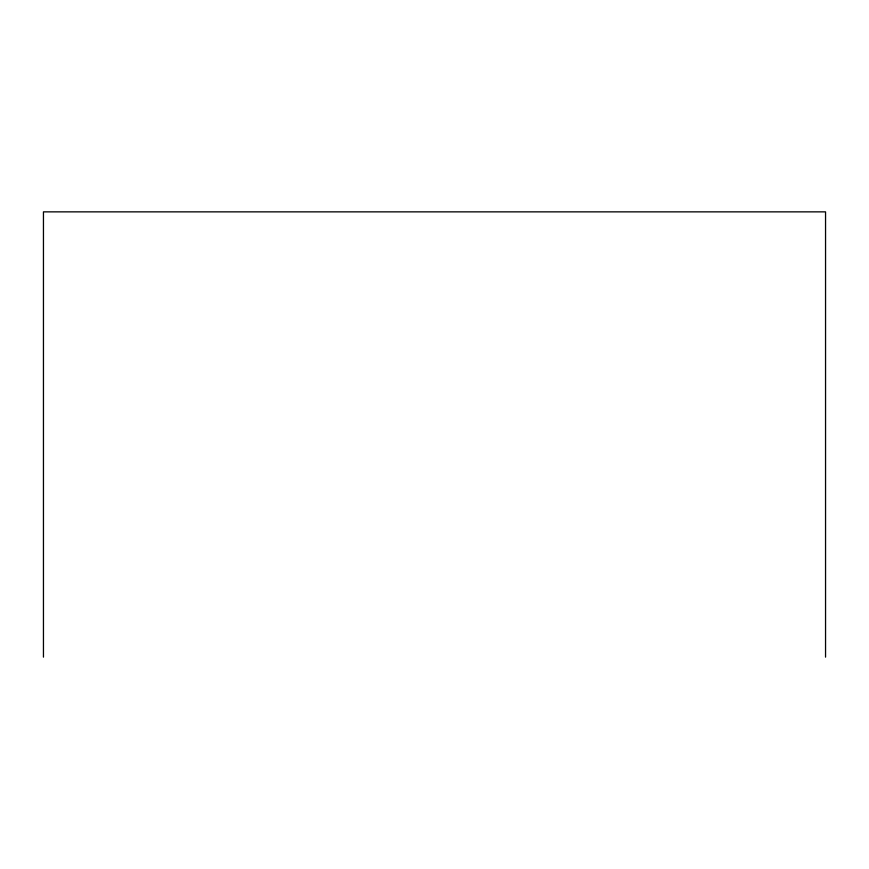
<?xml version="1.0" encoding="UTF-8"?>
<svg xmlns="http://www.w3.org/2000/svg" width="869" height="869" viewBox="0 0 869 869"><rect width="100%" height="100%" fill="white"/><g stroke="black" fill="none" stroke-linecap="round" stroke-linejoin="round"><path stroke-width="1.3" d="M825.55 657.138L825.55 211.862L43.45 211.862L43.45 657.138"/></g></svg>
